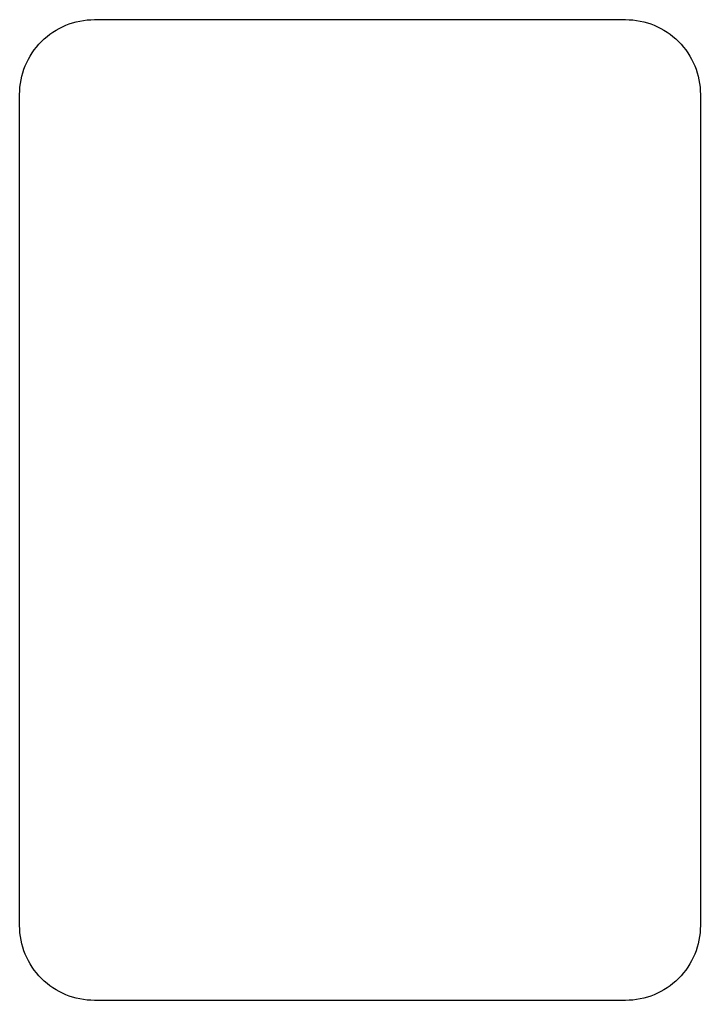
# Model space of a CAD drawing. Extents: x -46 to 46, y -66 to 66.
import ezdxf

# ---------------------------------------------------------------- set-up
doc = ezdxf.new("R2010")
doc.units = 0
doc.layers.get('0').update_dxf_attribs({"linetype": 'continuous'})

msp = doc.modelspace()

# ---------------------------------------------------------------- linework, layer by layer
at = {"color": 7}
msp.add_lwpolyline([(-35.5, 65.5), (35.5, 65.5, -0.414214), (45.5, 55.5), (45.5, -55.5, -0.414214), (35.5, -65.5), (-35.5, -65.5, -0.414214), (-45.5, -55.5), (-45.5, 55.5, -0.414214)], format="xyb", close=True, dxfattribs=at)

doc.saveas('drawing.dxf')
